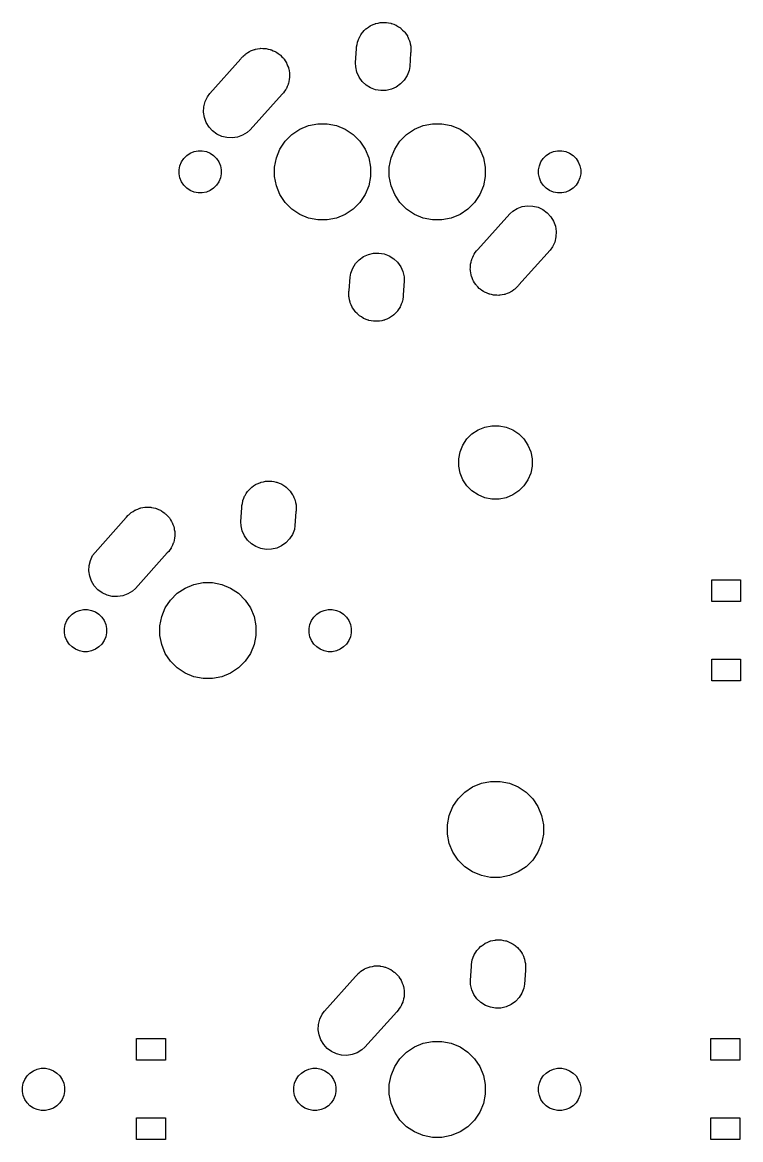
# Model space of a CAD drawing. Extents: x -662 to -203, y -195 to -58.
# Drawn here: x -533.16 to -503.34, y -166.44 to -120.04 of the extents above; entities that cross this region are included whole.
import ezdxf

# ---------------------------------------------------------------- set-up
doc = ezdxf.new("R2010")
doc.units = 0
doc.layers.add('BLACK', color=7, linetype='CONTINUOUS')

msp = doc.modelspace()

# ---------------------------------------------------------------- linework, layer by layer
at = {"layer": 'BLACK', "linetype": 'CONTINUOUS'}
for p, q in [((-518.687, -120.174), (-518.599, -120.138)), ((-518.599, -120.138), (-518.513, -120.099)), ((-518.513, -120.099), (-518.497, -120.095)), ((-518.497, -120.095), (-518.482, -120.089)), ((-518.482, -120.089), (-518.389, -120.071)), ((-518.389, -120.071), (-518.297, -120.049)), ((-518.297, -120.049), (-518.281, -120.049)), ((-518.281, -120.049), (-518.264, -120.046)), ((-518.264, -120.046), (-518.17, -120.046)), ((-518.17, -120.046), (-518.076, -120.043)), ((-518.076, -120.043), (-518.059, -120.046)), ((-518.059, -120.046), (-518.043, -120.046)), ((-518.043, -120.046), (-517.95, -120.064)), ((-517.95, -120.064), (-517.857, -120.08)), ((-517.857, -120.08), (-517.842, -120.086)), ((-517.842, -120.086), (-517.825, -120.089)), ((-517.825, -120.089), (-517.738, -120.125)), ((-517.738, -120.125), (-517.65, -120.159)), ((-517.65, -120.159), (-517.636, -120.167)), ((-519.151, -120.638), (-519.098, -120.559)), ((-519.098, -120.559), (-519.048, -120.479)), ((-519.048, -120.479), (-519.037, -120.467)), ((-519.037, -120.467), (-519.027, -120.454)), ((-519.027, -120.454), (-518.961, -120.387)), ((-518.961, -120.387), (-518.896, -120.318)), ((-518.896, -120.318), (-518.883, -120.309)), ((-518.883, -120.309), (-518.871, -120.297)), ((-518.871, -120.297), (-518.792, -120.244)), ((-518.792, -120.244), (-518.716, -120.19)), ((-518.716, -120.19), (-518.7, -120.183)), ((-518.7, -120.183), (-518.687, -120.174)), ((-517.636, -120.167), (-517.621, -120.174)), ((-517.621, -120.174), (-517.542, -120.226)), ((-517.542, -120.226), (-517.462, -120.276)), ((-517.462, -120.276), (-517.45, -120.288)), ((-517.45, -120.288), (-517.437, -120.297)), ((-517.437, -120.297), (-517.37, -120.364)), ((-517.37, -120.364), (-517.301, -120.428)), ((-517.301, -120.428), (-517.292, -120.442)), ((-517.292, -120.442), (-517.28, -120.454)), ((-517.28, -120.454), (-517.227, -120.532)), ((-517.227, -120.532), (-517.173, -120.609)), ((-517.173, -120.609), (-517.166, -120.624)), ((-517.166, -120.624), (-517.157, -120.638)), ((-519.279, -121.06), (-519.26, -120.967)), ((-519.279, -121.132), (-519.279, -121.06)), ((-519.26, -120.967), (-519.245, -120.874)), ((-519.245, -120.874), (-519.239, -120.859)), ((-519.239, -120.859), (-519.235, -120.843)), ((-519.235, -120.843), (-519.199, -120.755)), ((-519.199, -120.755), (-519.166, -120.667)), ((-519.166, -120.667), (-519.157, -120.653)), ((-519.157, -120.653), (-519.151, -120.638)), ((-517.157, -120.638), (-517.121, -120.725)), ((-517.121, -120.725), (-517.082, -120.811)), ((-517.082, -120.811), (-517.078, -120.827)), ((-517.078, -120.827), (-517.072, -120.843)), ((-517.072, -120.843), (-517.053, -120.935)), ((-517.053, -120.935), (-517.032, -121.027)), ((-517.032, -121.027), (-517.032, -121.044)), ((-517.032, -121.044), (-517.029, -121.06)), ((-517.029, -121.06), (-517.029, -121.154)), ((-524.085, -121.559), (-524.067, -121.534)), ((-524.067, -121.534), (-524.011, -121.477)), ((-524.011, -121.477), (-523.994, -121.458)), ((-523.994, -121.458), (-523.972, -121.438)), ((-523.972, -121.438), (-523.911, -121.377)), ((-523.911, -121.377), (-523.89, -121.363)), ((-523.89, -121.363), (-523.872, -121.346)), ((-523.872, -121.346), (-523.798, -121.302)), ((-523.798, -121.302), (-523.727, -121.254)), ((-523.727, -121.254), (-523.703, -121.244)), ((-523.703, -121.244), (-523.682, -121.231)), ((-523.682, -121.231), (-523.601, -121.202)), ((-523.601, -121.202), (-523.522, -121.169)), ((-523.522, -121.169), (-523.497, -121.164)), ((-523.497, -121.164), (-523.474, -121.156)), ((-523.474, -121.156), (-523.389, -121.142)), ((-523.389, -121.142), (-523.304, -121.126)), ((-523.304, -121.126), (-523.279, -121.126)), ((-523.279, -121.126), (-523.255, -121.122)), ((-523.255, -121.122), (-523.169, -121.126)), ((-523.169, -121.126), (-523.083, -121.126)), ((-523.083, -121.126), (-523.058, -121.131)), ((-523.058, -121.131), (-523.033, -121.132)), ((-523.033, -121.132), (-522.95, -121.152)), ((-522.95, -121.152), (-522.865, -121.169)), ((-522.865, -121.169), (-522.842, -121.178)), ((-522.842, -121.178), (-522.818, -121.184)), ((-522.818, -121.184), (-522.74, -121.221)), ((-522.74, -121.221), (-522.661, -121.254)), ((-522.661, -121.254), (-522.64, -121.268)), ((-522.64, -121.268), (-522.617, -121.278)), ((-522.617, -121.278), (-522.548, -121.329)), ((-522.548, -121.329), (-522.477, -121.377)), ((-522.477, -121.377), (-522.459, -121.395)), ((-522.459, -121.395), (-522.439, -121.409)), ((-522.439, -121.409), (-522.381, -121.473)), ((-522.381, -121.473), (-522.32, -121.534)), ((-522.32, -121.534), (-522.306, -121.554)), ((-522.306, -121.554), (-522.289, -121.573)), ((-519.32, -121.728), (-519.279, -121.132)), ((-517.036, -121.32), (-517.075, -121.883)), ((-517.029, -121.282), (-517.036, -121.32)), ((-517.029, -121.154), (-517.028, -121.193)), ((-517.028, -121.193), (-517.029, -121.209)), ((-517.029, -121.209), (-517.029, -121.282)), ((-525.378, -123.001), (-524.085, -121.559)), ((-522.289, -121.573), (-522.244, -121.646)), ((-522.244, -121.646), (-522.197, -121.718)), ((-522.197, -121.718), (-522.187, -121.741)), ((-522.187, -121.741), (-522.174, -121.762)), ((-522.174, -121.762), (-522.145, -121.843)), ((-522.145, -121.843), (-522.112, -121.923)), ((-522.112, -121.923), (-522.107, -121.947)), ((-522.107, -121.947), (-522.098, -121.971)), ((-522.098, -121.971), (-522.085, -122.056)), ((-519.315, -121.894), (-519.32, -121.728)), ((-519.265, -122.11), (-519.315, -121.894)), ((-517.075, -121.883), (-517.103, -122.047)), ((-522.075, -122.411), (-522.095, -122.495)), ((-522.085, -122.056), (-522.069, -122.14)), ((-522.074, -122.386), (-522.075, -122.411)), ((-522.069, -122.362), (-522.074, -122.386)), ((-522.069, -122.14), (-522.069, -122.165)), ((-522.069, -122.165), (-522.065, -122.19)), ((-522.065, -122.19), (-522.069, -122.276)), ((-522.069, -122.276), (-522.069, -122.362)), ((-519.175, -122.313), (-519.265, -122.11)), ((-519.046, -122.493), (-519.175, -122.313)), ((-517.299, -122.442), (-517.451, -122.603)), ((-517.181, -122.254), (-517.299, -122.442)), ((-517.103, -122.047), (-517.181, -122.254)), ((-522.272, -122.896), (-522.32, -122.968)), ((-522.221, -122.827), (-522.272, -122.896)), ((-522.211, -122.804), (-522.221, -122.827)), ((-522.197, -122.784), (-522.211, -122.804)), ((-522.164, -122.704), (-522.197, -122.784)), ((-522.127, -122.626), (-522.164, -122.704)), ((-522.121, -122.602), (-522.127, -122.626)), ((-522.112, -122.579), (-522.121, -122.602)), ((-522.095, -122.495), (-522.112, -122.579)), ((-518.885, -122.645), (-519.046, -122.493)), ((-518.697, -122.763), (-518.885, -122.645)), ((-518.49, -122.842), (-518.697, -122.763)), ((-518.271, -122.878), (-518.49, -122.842)), ((-518.05, -122.872), (-518.271, -122.878)), ((-517.834, -122.822), (-518.05, -122.872)), ((-517.632, -122.732), (-517.834, -122.822)), ((-517.451, -122.603), (-517.632, -122.732)), ((-525.623, -123.55), (-525.57, -123.335)), ((-525.57, -123.335), (-525.476, -123.134)), ((-525.476, -123.134), (-525.378, -123.001)), ((-522.377, -123.025), (-523.703, -124.503)), ((-522.32, -122.968), (-522.377, -123.025)), ((-525.632, -123.772), (-525.623, -123.55)), ((-525.599, -123.991), (-525.632, -123.772)), ((-525.523, -124.199), (-525.599, -123.991)), ((-525.408, -124.389), (-525.523, -124.199)), ((-521.638, -124.484), (-521.275, -124.333)), ((-521.275, -124.333), (-520.89, -124.257)), ((-520.89, -124.257), (-520.497, -124.257)), ((-520.497, -124.257), (-520.112, -124.333)), ((-520.112, -124.333), (-519.749, -124.484)), ((-516.876, -124.484), (-516.513, -124.333)), ((-516.513, -124.333), (-516.128, -124.257)), ((-516.128, -124.257), (-515.735, -124.257)), ((-515.735, -124.257), (-515.35, -124.333)), ((-515.35, -124.333), (-514.987, -124.484)), ((-525.259, -124.552), (-525.408, -124.389)), ((-525.08, -124.683), (-525.259, -124.552)), ((-524.879, -124.777), (-525.08, -124.683)), ((-524.664, -124.83), (-524.879, -124.777)), ((-524.015, -124.73), (-524.223, -124.806)), ((-523.826, -124.615), (-524.015, -124.73)), ((-523.703, -124.503), (-523.826, -124.615)), ((-522.242, -124.98), (-521.965, -124.702)), ((-521.965, -124.702), (-521.638, -124.484)), ((-519.749, -124.484), (-519.423, -124.702)), ((-519.423, -124.702), (-519.145, -124.98)), ((-517.48, -124.98), (-517.202, -124.702)), ((-517.202, -124.702), (-516.876, -124.484)), ((-514.987, -124.484), (-514.66, -124.702)), ((-514.66, -124.702), (-514.382, -124.98)), ((-524.443, -124.839), (-524.664, -124.83)), ((-524.223, -124.806), (-524.443, -124.839)), ((-522.461, -125.306), (-522.242, -124.98)), ((-519.145, -124.98), (-518.927, -125.306)), ((-517.698, -125.306), (-517.48, -124.98)), ((-514.382, -124.98), (-514.164, -125.306)), ((-526.549, -125.836), (-526.453, -125.693)), ((-526.453, -125.693), (-526.331, -125.571)), ((-526.331, -125.571), (-526.188, -125.475)), ((-526.188, -125.475), (-526.029, -125.409)), ((-526.029, -125.409), (-525.86, -125.376)), ((-525.86, -125.376), (-525.687, -125.376)), ((-525.687, -125.376), (-525.518, -125.409)), ((-525.518, -125.409), (-525.359, -125.475)), ((-525.359, -125.475), (-525.216, -125.571)), ((-525.216, -125.571), (-525.094, -125.693)), ((-525.094, -125.693), (-524.998, -125.836)), ((-522.688, -126.054), (-522.611, -125.669)), ((-522.611, -125.669), (-522.461, -125.306)), ((-518.927, -125.306), (-518.776, -125.669)), ((-518.776, -125.669), (-518.7, -126.054)), ((-517.925, -126.054), (-517.848, -125.669)), ((-517.848, -125.669), (-517.698, -125.306)), ((-514.164, -125.306), (-514.014, -125.669)), ((-514.014, -125.669), (-513.937, -126.054)), ((-511.627, -125.836), (-511.531, -125.693)), ((-511.531, -125.693), (-511.409, -125.571)), ((-511.409, -125.571), (-511.266, -125.475)), ((-511.266, -125.475), (-511.106, -125.409)), ((-511.106, -125.409), (-510.937, -125.376)), ((-510.937, -125.376), (-510.765, -125.376)), ((-510.765, -125.376), (-510.596, -125.409)), ((-510.596, -125.409), (-510.437, -125.475)), ((-510.437, -125.475), (-510.293, -125.571)), ((-510.293, -125.571), (-510.171, -125.693)), ((-510.171, -125.693), (-510.076, -125.836)), ((-526.649, -126.165), (-526.615, -125.995)), ((-526.649, -126.337), (-526.649, -126.165)), ((-526.615, -125.995), (-526.549, -125.836)), ((-524.998, -125.836), (-524.932, -125.995)), ((-524.932, -125.995), (-524.899, -126.165)), ((-524.899, -126.165), (-524.899, -126.337)), ((-522.688, -126.447), (-522.688, -126.054)), ((-518.7, -126.054), (-518.7, -126.447)), ((-517.925, -126.447), (-517.925, -126.054)), ((-513.937, -126.054), (-513.937, -126.447)), ((-511.726, -126.165), (-511.693, -125.995)), ((-511.726, -126.337), (-511.726, -126.165)), ((-511.693, -125.995), (-511.627, -125.836)), ((-510.076, -125.836), (-510.01, -125.995)), ((-510.01, -125.995), (-509.976, -126.165)), ((-509.976, -126.165), (-509.976, -126.337)), ((-526.615, -126.506), (-526.649, -126.337)), ((-526.549, -126.665), (-526.615, -126.506)), ((-524.932, -126.506), (-524.998, -126.665)), ((-524.899, -126.337), (-524.932, -126.506)), ((-522.611, -126.832), (-522.688, -126.447)), ((-518.7, -126.447), (-518.776, -126.832)), ((-517.848, -126.832), (-517.925, -126.447)), ((-513.937, -126.447), (-514.014, -126.832)), ((-511.693, -126.506), (-511.726, -126.337)), ((-511.627, -126.665), (-511.693, -126.506)), ((-510.01, -126.506), (-510.076, -126.665)), ((-509.976, -126.337), (-510.01, -126.506)), ((-526.453, -126.808), (-526.549, -126.665)), ((-526.331, -126.93), (-526.453, -126.808)), ((-526.188, -127.026), (-526.331, -126.93)), ((-526.029, -127.092), (-526.188, -127.026)), ((-525.86, -127.126), (-526.029, -127.092)), ((-525.518, -127.092), (-525.687, -127.126)), ((-525.359, -127.026), (-525.518, -127.092)), ((-525.216, -126.93), (-525.359, -127.026)), ((-525.094, -126.808), (-525.216, -126.93)), ((-524.998, -126.665), (-525.094, -126.808)), ((-522.461, -127.195), (-522.611, -126.832)), ((-518.776, -126.832), (-518.927, -127.195)), ((-517.698, -127.195), (-517.848, -126.832)), ((-514.014, -126.832), (-514.164, -127.195)), ((-511.531, -126.808), (-511.627, -126.665)), ((-511.409, -126.93), (-511.531, -126.808)), ((-511.266, -127.026), (-511.409, -126.93)), ((-511.106, -127.092), (-511.266, -127.026)), ((-510.937, -127.126), (-511.106, -127.092)), ((-510.596, -127.092), (-510.765, -127.126)), ((-510.437, -127.026), (-510.596, -127.092)), ((-510.293, -126.93), (-510.437, -127.026)), ((-510.171, -126.808), (-510.293, -126.93)), ((-510.076, -126.665), (-510.171, -126.808)), ((-525.687, -127.126), (-525.86, -127.126)), ((-522.242, -127.522), (-522.461, -127.195)), ((-521.965, -127.799), (-522.242, -127.522)), ((-519.145, -127.522), (-519.423, -127.799)), ((-518.927, -127.195), (-519.145, -127.522)), ((-517.48, -127.522), (-517.698, -127.195)), ((-517.202, -127.799), (-517.48, -127.522)), ((-514.382, -127.522), (-514.66, -127.799)), ((-514.164, -127.195), (-514.382, -127.522)), ((-510.765, -127.126), (-510.937, -127.126)), ((-521.638, -128.018), (-521.965, -127.799)), ((-521.275, -128.168), (-521.638, -128.018)), ((-519.749, -128.018), (-520.112, -128.168)), ((-519.423, -127.799), (-519.749, -128.018)), ((-516.876, -128.018), (-517.202, -127.799)), ((-516.513, -128.168), (-516.876, -128.018)), ((-514.987, -128.018), (-515.35, -128.168)), ((-514.66, -127.799), (-514.987, -128.018)), ((-514.248, -129.477), (-512.922, -127.998)), ((-512.922, -127.998), (-512.799, -127.886)), ((-512.799, -127.886), (-512.61, -127.771)), ((-512.61, -127.771), (-512.401, -127.696)), ((-512.401, -127.696), (-512.182, -127.662)), ((-512.182, -127.662), (-511.961, -127.672)), ((-511.961, -127.672), (-511.746, -127.724)), ((-511.746, -127.724), (-511.545, -127.818)), ((-511.545, -127.818), (-511.366, -127.949)), ((-511.366, -127.949), (-511.217, -128.113)), ((-520.89, -128.245), (-521.275, -128.168)), ((-520.497, -128.245), (-520.89, -128.245)), ((-520.112, -128.168), (-520.497, -128.245)), ((-516.128, -128.245), (-516.513, -128.168)), ((-515.735, -128.245), (-516.128, -128.245)), ((-515.35, -128.168), (-515.735, -128.245)), ((-511.217, -128.113), (-511.102, -128.302)), ((-511.102, -128.302), (-511.026, -128.511)), ((-511.026, -128.511), (-510.992, -128.73)), ((-511.002, -128.951), (-511.055, -129.166)), ((-510.992, -128.73), (-511.002, -128.951)), ((-511.149, -129.367), (-511.247, -129.501)), ((-511.055, -129.166), (-511.149, -129.367)), ((-519.326, -130.059), (-519.174, -129.898)), ((-519.174, -129.898), (-518.993, -129.77)), ((-518.993, -129.77), (-518.791, -129.679)), ((-518.791, -129.679), (-518.575, -129.629)), ((-518.575, -129.629), (-518.353, -129.623)), ((-518.353, -129.623), (-518.135, -129.66)), ((-518.135, -129.66), (-517.928, -129.739)), ((-517.928, -129.739), (-517.74, -129.856)), ((-517.74, -129.856), (-517.579, -130.008)), ((-514.513, -129.923), (-514.503, -129.899)), ((-514.503, -129.899), (-514.497, -129.875)), ((-514.497, -129.875), (-514.461, -129.797)), ((-514.461, -129.797), (-514.428, -129.718)), ((-514.428, -129.718), (-514.414, -129.697)), ((-514.414, -129.697), (-514.404, -129.674)), ((-514.404, -129.674), (-514.353, -129.605)), ((-514.353, -129.605), (-514.305, -129.534)), ((-514.305, -129.534), (-514.248, -129.477)), ((-511.247, -129.501), (-512.54, -130.942)), ((-519.522, -130.454), (-519.443, -130.247)), ((-519.443, -130.247), (-519.326, -130.059)), ((-517.579, -130.008), (-517.45, -130.189)), ((-517.45, -130.189), (-517.359, -130.391)), ((-514.56, -130.312), (-514.556, -130.226)), ((-514.556, -130.337), (-514.56, -130.312)), ((-514.556, -130.14), (-514.551, -130.115)), ((-514.556, -130.226), (-514.556, -130.14)), ((-514.556, -130.362), (-514.556, -130.337)), ((-514.539, -130.446), (-514.556, -130.362)), ((-514.551, -130.115), (-514.55, -130.09)), ((-514.55, -130.09), (-514.53, -130.007)), ((-514.53, -130.007), (-514.513, -129.923)), ((-519.589, -131.182), (-519.55, -130.618)), ((-519.55, -130.618), (-519.522, -130.454)), ((-517.359, -130.391), (-517.31, -130.607)), ((-517.305, -130.773), (-517.346, -131.369)), ((-517.31, -130.607), (-517.305, -130.773)), ((-514.526, -130.531), (-514.539, -130.446)), ((-514.518, -130.554), (-514.526, -130.531)), ((-514.513, -130.579), (-514.518, -130.554)), ((-514.48, -130.658), (-514.513, -130.579)), ((-514.451, -130.739), (-514.48, -130.658)), ((-514.438, -130.761), (-514.451, -130.739)), ((-514.428, -130.784), (-514.438, -130.761)), ((-514.38, -130.855), (-514.428, -130.784)), ((-519.597, -131.308), (-519.596, -131.292)), ((-519.596, -131.22), (-519.589, -131.182)), ((-519.596, -131.292), (-519.596, -131.22)), ((-514.336, -130.929), (-514.38, -130.855)), ((-514.319, -130.947), (-514.336, -130.929)), ((-514.305, -130.968), (-514.319, -130.947)), ((-514.244, -131.029), (-514.305, -130.968)), ((-514.186, -131.092), (-514.244, -131.029)), ((-514.166, -131.107), (-514.186, -131.092)), ((-514.148, -131.125), (-514.166, -131.107)), ((-514.077, -131.172), (-514.148, -131.125)), ((-514.007, -131.223), (-514.077, -131.172)), ((-513.985, -131.234), (-514.007, -131.223)), ((-513.964, -131.248), (-513.985, -131.234)), ((-513.885, -131.281), (-513.964, -131.248)), ((-513.807, -131.317), (-513.885, -131.281)), ((-512.943, -131.27), (-513.023, -131.3)), ((-512.921, -131.257), (-512.943, -131.27)), ((-512.898, -131.248), (-512.921, -131.257)), ((-512.827, -131.2), (-512.898, -131.248)), ((-512.753, -131.155), (-512.827, -131.2)), ((-512.735, -131.138), (-512.753, -131.155)), ((-512.714, -131.125), (-512.735, -131.138)), ((-512.653, -131.064), (-512.714, -131.125)), ((-512.631, -131.043), (-512.653, -131.064)), ((-512.614, -131.025), (-512.631, -131.043)), ((-512.557, -130.968), (-512.614, -131.025)), ((-512.54, -130.942), (-512.557, -130.968)), ((-519.596, -131.347), (-519.597, -131.308)), ((-519.596, -131.442), (-519.596, -131.347)), ((-519.593, -131.458), (-519.596, -131.442)), ((-519.592, -131.474), (-519.593, -131.458)), ((-519.571, -131.566), (-519.592, -131.474)), ((-519.553, -131.659), (-519.571, -131.566)), ((-519.547, -131.674), (-519.553, -131.659)), ((-519.543, -131.69), (-519.547, -131.674)), ((-519.504, -131.776), (-519.543, -131.69)), ((-517.425, -131.746), (-517.459, -131.834)), ((-517.389, -131.659), (-517.425, -131.746)), ((-517.386, -131.643), (-517.389, -131.659)), ((-517.38, -131.627), (-517.386, -131.643)), ((-517.365, -131.534), (-517.38, -131.627)), ((-517.346, -131.442), (-517.365, -131.534)), ((-517.346, -131.369), (-517.346, -131.442)), ((-513.782, -131.323), (-513.807, -131.317)), ((-513.759, -131.332), (-513.782, -131.323)), ((-513.675, -131.349), (-513.759, -131.332)), ((-513.591, -131.37), (-513.675, -131.349)), ((-513.566, -131.371), (-513.591, -131.37)), ((-513.542, -131.376), (-513.566, -131.371)), ((-513.456, -131.376), (-513.542, -131.376)), ((-513.37, -131.379), (-513.456, -131.376)), ((-513.345, -131.376), (-513.37, -131.379)), ((-513.32, -131.376), (-513.345, -131.376)), ((-513.236, -131.359), (-513.32, -131.376)), ((-513.151, -131.346), (-513.236, -131.359)), ((-513.128, -131.337), (-513.151, -131.346)), ((-513.103, -131.332), (-513.128, -131.337)), ((-513.023, -131.3), (-513.103, -131.332)), ((-519.468, -131.864), (-519.504, -131.776)), ((-519.459, -131.877), (-519.468, -131.864)), ((-519.452, -131.893), (-519.459, -131.877)), ((-519.397, -131.969), (-519.452, -131.893)), ((-519.345, -132.048), (-519.397, -131.969)), ((-519.333, -132.06), (-519.345, -132.048)), ((-519.324, -132.073), (-519.333, -132.06)), ((-519.255, -132.138), (-519.324, -132.073)), ((-519.188, -132.205), (-519.255, -132.138)), ((-519.174, -132.214), (-519.188, -132.205)), ((-519.162, -132.225), (-519.174, -132.214)), ((-519.082, -132.275), (-519.162, -132.225)), ((-517.754, -132.205), (-517.832, -132.257)), ((-517.742, -132.193), (-517.754, -132.205)), ((-517.729, -132.183), (-517.742, -132.193)), ((-517.664, -132.115), (-517.729, -132.183)), ((-517.597, -132.048), (-517.664, -132.115)), ((-517.588, -132.034), (-517.597, -132.048)), ((-517.577, -132.022), (-517.588, -132.034)), ((-517.527, -131.942), (-517.577, -132.022)), ((-517.474, -131.864), (-517.527, -131.942)), ((-517.468, -131.848), (-517.474, -131.864)), ((-517.459, -131.834), (-517.468, -131.848)), ((-519.004, -132.328), (-519.082, -132.275)), ((-518.989, -132.334), (-519.004, -132.328)), ((-518.975, -132.343), (-518.989, -132.334)), ((-518.886, -132.376), (-518.975, -132.343)), ((-518.799, -132.412), (-518.886, -132.376)), ((-518.783, -132.416), (-518.799, -132.412)), ((-518.767, -132.422), (-518.783, -132.416)), ((-518.674, -132.437), (-518.767, -132.422)), ((-518.582, -132.456), (-518.674, -132.437)), ((-518.565, -132.456), (-518.582, -132.456)), ((-518.549, -132.458), (-518.565, -132.456)), ((-518.455, -132.456), (-518.549, -132.458)), ((-518.36, -132.456), (-518.455, -132.456)), ((-518.344, -132.452), (-518.36, -132.456)), ((-518.327, -132.452), (-518.344, -132.452)), ((-518.236, -132.431), (-518.327, -132.452)), ((-518.143, -132.412), (-518.236, -132.431)), ((-518.128, -132.406), (-518.143, -132.412)), ((-518.111, -132.402), (-518.128, -132.406)), ((-518.025, -132.364), (-518.111, -132.402)), ((-517.938, -132.328), (-518.025, -132.364)), ((-517.924, -132.318), (-517.938, -132.328)), ((-517.909, -132.312), (-517.924, -132.318)), ((-517.832, -132.257), (-517.909, -132.312)), ((-514.24, -136.965), (-513.963, -136.85)), ((-513.963, -136.85), (-513.668, -136.792)), ((-513.668, -136.792), (-513.368, -136.792)), ((-513.368, -136.792), (-513.074, -136.85)), ((-513.074, -136.85), (-512.796, -136.965)), ((-514.702, -137.344), (-514.49, -137.132)), ((-514.49, -137.132), (-514.24, -136.965)), ((-512.796, -136.965), (-512.547, -137.132)), ((-512.547, -137.132), (-512.334, -137.344)), ((-514.984, -137.871), (-514.869, -137.594)), ((-514.869, -137.594), (-514.702, -137.344)), ((-512.334, -137.344), (-512.168, -137.594)), ((-512.168, -137.594), (-512.053, -137.871)), ((-515.042, -138.166), (-514.984, -137.871)), ((-515.042, -138.466), (-515.042, -138.166)), ((-512.053, -137.871), (-511.994, -138.166)), ((-511.994, -138.166), (-511.994, -138.466)), ((-514.984, -138.76), (-515.042, -138.466)), ((-511.994, -138.466), (-512.053, -138.76)), ((-523.362, -139.188), (-523.276, -139.149)), ((-523.276, -139.149), (-523.26, -139.145)), ((-523.26, -139.145), (-523.244, -139.139)), ((-523.244, -139.139), (-523.152, -139.121)), ((-523.152, -139.121), (-523.06, -139.099)), ((-523.06, -139.099), (-523.043, -139.099)), ((-523.043, -139.099), (-523.027, -139.096)), ((-523.027, -139.096), (-522.933, -139.096)), ((-522.933, -139.096), (-522.838, -139.093)), ((-522.838, -139.093), (-522.822, -139.096)), ((-522.822, -139.096), (-522.805, -139.096)), ((-522.805, -139.096), (-522.713, -139.114)), ((-522.713, -139.114), (-522.62, -139.13)), ((-522.62, -139.13), (-522.604, -139.136)), ((-522.604, -139.136), (-522.588, -139.139)), ((-522.588, -139.139), (-522.501, -139.175)), ((-522.501, -139.175), (-522.413, -139.209)), ((-514.869, -139.038), (-514.984, -138.76)), ((-514.702, -139.287), (-514.869, -139.038)), ((-512.168, -139.038), (-512.334, -139.287)), ((-512.053, -138.76), (-512.168, -139.038)), ((-523.913, -139.688), (-523.861, -139.609)), ((-523.861, -139.609), (-523.811, -139.529)), ((-523.811, -139.529), (-523.799, -139.517)), ((-523.799, -139.517), (-523.79, -139.504)), ((-523.79, -139.504), (-523.723, -139.437)), ((-523.723, -139.437), (-523.659, -139.368)), ((-523.659, -139.368), (-523.645, -139.359)), ((-523.645, -139.359), (-523.633, -139.347)), ((-523.633, -139.347), (-523.555, -139.294)), ((-523.555, -139.294), (-523.478, -139.24)), ((-523.478, -139.24), (-523.463, -139.233)), ((-523.463, -139.233), (-523.449, -139.224)), ((-523.449, -139.224), (-523.362, -139.188)), ((-522.413, -139.209), (-522.399, -139.217)), ((-522.399, -139.217), (-522.383, -139.224)), ((-522.383, -139.224), (-522.305, -139.276)), ((-522.305, -139.276), (-522.225, -139.326)), ((-522.225, -139.326), (-522.213, -139.338)), ((-522.213, -139.338), (-522.199, -139.347)), ((-522.199, -139.347), (-522.132, -139.414)), ((-522.132, -139.414), (-522.064, -139.478)), ((-522.064, -139.478), (-522.054, -139.492)), ((-522.054, -139.492), (-522.042, -139.504)), ((-522.042, -139.504), (-521.99, -139.582)), ((-521.99, -139.582), (-521.935, -139.659)), ((-514.49, -139.499), (-514.702, -139.287)), ((-514.24, -139.666), (-514.49, -139.499)), ((-512.547, -139.499), (-512.796, -139.666)), ((-512.334, -139.287), (-512.547, -139.499)), ((-524.041, -140.11), (-524.023, -140.017)), ((-524.041, -140.182), (-524.041, -140.11)), ((-524.023, -140.017), (-524.007, -139.924)), ((-524.007, -139.924), (-524.001, -139.909)), ((-524.001, -139.909), (-523.998, -139.893)), ((-523.998, -139.893), (-523.962, -139.805)), ((-523.962, -139.805), (-523.928, -139.717)), ((-523.928, -139.717), (-523.919, -139.703)), ((-523.919, -139.703), (-523.913, -139.688)), ((-521.935, -139.659), (-521.928, -139.674)), ((-521.928, -139.674), (-521.919, -139.688)), ((-521.919, -139.688), (-521.883, -139.775)), ((-521.883, -139.775), (-521.844, -139.861)), ((-521.844, -139.861), (-521.841, -139.877)), ((-521.841, -139.877), (-521.834, -139.893)), ((-521.834, -139.893), (-521.816, -139.985)), ((-521.816, -139.985), (-521.795, -140.077)), ((-521.795, -140.077), (-521.794, -140.094)), ((-521.794, -140.094), (-521.791, -140.11)), ((-521.791, -140.11), (-521.791, -140.204)), ((-513.963, -139.781), (-514.24, -139.666)), ((-513.668, -139.84), (-513.963, -139.781)), ((-513.368, -139.84), (-513.668, -139.84)), ((-513.074, -139.781), (-513.368, -139.84)), ((-512.796, -139.666), (-513.074, -139.781)), ((-528.83, -140.584), (-528.773, -140.527)), ((-528.773, -140.527), (-528.757, -140.508)), ((-528.757, -140.508), (-528.734, -140.488)), ((-528.734, -140.488), (-528.673, -140.427)), ((-528.673, -140.427), (-528.653, -140.413)), ((-528.653, -140.413), (-528.634, -140.396)), ((-528.634, -140.396), (-528.561, -140.352)), ((-528.561, -140.352), (-528.489, -140.304)), ((-528.489, -140.304), (-528.466, -140.294)), ((-528.466, -140.294), (-528.445, -140.281)), ((-528.445, -140.281), (-528.364, -140.252)), ((-528.364, -140.252), (-528.284, -140.219)), ((-528.284, -140.219), (-528.26, -140.214)), ((-528.26, -140.214), (-528.236, -140.206)), ((-528.236, -140.206), (-528.151, -140.192)), ((-528.151, -140.192), (-528.067, -140.176)), ((-528.067, -140.176), (-528.042, -140.176)), ((-528.042, -140.176), (-528.017, -140.172)), ((-528.017, -140.172), (-527.931, -140.176)), ((-527.931, -140.176), (-527.845, -140.176)), ((-527.845, -140.176), (-527.821, -140.181)), ((-527.821, -140.181), (-527.796, -140.182)), ((-527.796, -140.182), (-527.712, -140.202)), ((-527.712, -140.202), (-527.628, -140.219)), ((-527.628, -140.219), (-527.605, -140.228)), ((-527.605, -140.228), (-527.581, -140.234)), ((-527.581, -140.234), (-527.503, -140.271)), ((-527.503, -140.271), (-527.423, -140.304)), ((-527.423, -140.304), (-527.402, -140.318)), ((-527.402, -140.318), (-527.38, -140.328)), ((-527.38, -140.328), (-527.31, -140.379)), ((-527.31, -140.379), (-527.239, -140.427)), ((-527.239, -140.427), (-527.221, -140.445)), ((-527.221, -140.445), (-527.201, -140.459)), ((-527.201, -140.459), (-527.143, -140.523)), ((-527.143, -140.523), (-527.082, -140.584)), ((-524.082, -140.778), (-524.041, -140.182)), ((-521.799, -140.37), (-521.838, -140.933)), ((-521.791, -140.332), (-521.799, -140.37)), ((-521.791, -140.204), (-521.79, -140.243)), ((-521.79, -140.243), (-521.791, -140.259)), ((-521.791, -140.259), (-521.791, -140.332)), ((-530.14, -142.051), (-528.847, -140.609)), ((-528.847, -140.609), (-528.83, -140.584)), ((-527.082, -140.584), (-527.068, -140.604)), ((-527.068, -140.604), (-527.052, -140.623)), ((-527.052, -140.623), (-527.007, -140.696)), ((-527.007, -140.696), (-526.959, -140.768)), ((-526.959, -140.768), (-526.95, -140.791)), ((-526.95, -140.791), (-526.937, -140.812)), ((-526.937, -140.812), (-526.907, -140.893)), ((-526.907, -140.893), (-526.874, -140.973)), ((-526.874, -140.973), (-526.87, -140.997)), ((-526.87, -140.997), (-526.861, -141.021)), ((-526.861, -141.021), (-526.848, -141.106)), ((-524.077, -140.944), (-524.082, -140.778)), ((-524.028, -141.16), (-524.077, -140.944)), ((-521.838, -140.933), (-521.865, -141.097)), ((-526.837, -141.461), (-526.858, -141.545)), ((-526.848, -141.106), (-526.831, -141.19)), ((-526.836, -141.436), (-526.837, -141.461)), ((-526.831, -141.412), (-526.836, -141.436)), ((-526.831, -141.19), (-526.831, -141.215)), ((-526.831, -141.215), (-526.827, -141.24)), ((-526.827, -141.24), (-526.831, -141.326)), ((-526.831, -141.326), (-526.831, -141.412)), ((-523.937, -141.363), (-524.028, -141.16)), ((-523.809, -141.543), (-523.937, -141.363)), ((-522.062, -141.492), (-522.214, -141.653)), ((-521.944, -141.304), (-522.062, -141.492)), ((-521.865, -141.097), (-521.944, -141.304)), ((-527.035, -141.946), (-527.082, -142.018)), ((-526.984, -141.877), (-527.035, -141.946)), ((-526.973, -141.854), (-526.984, -141.877)), ((-526.959, -141.834), (-526.973, -141.854)), ((-526.926, -141.754), (-526.959, -141.834)), ((-526.89, -141.676), (-526.926, -141.754)), ((-526.884, -141.652), (-526.89, -141.676)), ((-526.874, -141.629), (-526.884, -141.652)), ((-526.858, -141.545), (-526.874, -141.629)), ((-523.647, -141.695), (-523.809, -141.543)), ((-523.46, -141.813), (-523.647, -141.695)), ((-523.252, -141.892), (-523.46, -141.813)), ((-523.034, -141.928), (-523.252, -141.892)), ((-522.812, -141.922), (-523.034, -141.928)), ((-522.596, -141.872), (-522.812, -141.922)), ((-522.394, -141.782), (-522.596, -141.872)), ((-522.214, -141.653), (-522.394, -141.782)), ((-530.385, -142.6), (-530.332, -142.385)), ((-530.332, -142.385), (-530.239, -142.184)), ((-530.239, -142.184), (-530.14, -142.051)), ((-527.139, -142.075), (-528.466, -143.553)), ((-527.082, -142.018), (-527.139, -142.075)), ((-530.395, -142.822), (-530.385, -142.6)), ((-530.361, -143.041), (-530.395, -142.822)), ((-530.286, -143.249), (-530.361, -143.041)), ((-530.171, -143.439), (-530.286, -143.249)), ((-526.038, -143.383), (-525.653, -143.307)), ((-525.653, -143.307), (-525.26, -143.307)), ((-525.26, -143.307), (-524.875, -143.383)), ((-504.536, -144.088), (-504.536, -143.188)), ((-504.536, -143.188), (-503.336, -143.188)), ((-503.336, -143.188), (-503.336, -144.088)), ((-530.021, -143.602), (-530.171, -143.439)), ((-529.842, -143.733), (-530.021, -143.602)), ((-529.642, -143.827), (-529.842, -143.733)), ((-528.778, -143.78), (-528.986, -143.856)), ((-528.588, -143.665), (-528.778, -143.78)), ((-528.466, -143.553), (-528.588, -143.665)), ((-527.005, -144.03), (-526.727, -143.752)), ((-526.727, -143.752), (-526.401, -143.534)), ((-526.401, -143.534), (-526.038, -143.383)), ((-524.875, -143.383), (-524.512, -143.534)), ((-524.512, -143.534), (-524.185, -143.752)), ((-524.185, -143.752), (-523.907, -144.03)), ((-529.426, -143.88), (-529.642, -143.827)), ((-529.205, -143.889), (-529.426, -143.88)), ((-528.986, -143.856), (-529.205, -143.889)), ((-527.223, -144.356), (-527.005, -144.03)), ((-523.907, -144.03), (-523.689, -144.356)), ((-503.336, -144.088), (-504.536, -144.088)), ((-531.312, -144.886), (-531.216, -144.743)), ((-531.216, -144.743), (-531.094, -144.621)), ((-531.094, -144.621), (-530.951, -144.525)), ((-530.951, -144.525), (-530.791, -144.459)), ((-530.791, -144.459), (-530.622, -144.426)), ((-530.622, -144.426), (-530.45, -144.426)), ((-530.45, -144.426), (-530.281, -144.459)), ((-530.281, -144.459), (-530.122, -144.525)), ((-530.122, -144.525), (-529.978, -144.621)), ((-529.978, -144.621), (-529.856, -144.743)), ((-529.856, -144.743), (-529.761, -144.886)), ((-527.45, -145.104), (-527.373, -144.719)), ((-527.373, -144.719), (-527.223, -144.356)), ((-523.689, -144.356), (-523.539, -144.719)), ((-523.539, -144.719), (-523.462, -145.104)), ((-521.152, -144.886), (-521.056, -144.743)), ((-521.056, -144.743), (-520.934, -144.621)), ((-520.934, -144.621), (-520.791, -144.525)), ((-520.791, -144.525), (-520.631, -144.459)), ((-520.631, -144.459), (-520.462, -144.426)), ((-520.462, -144.426), (-520.29, -144.426)), ((-520.29, -144.426), (-520.121, -144.459)), ((-520.121, -144.459), (-519.962, -144.525)), ((-519.962, -144.525), (-519.818, -144.621)), ((-519.818, -144.621), (-519.696, -144.743)), ((-519.696, -144.743), (-519.601, -144.886)), ((-531.411, -145.215), (-531.378, -145.045)), ((-531.411, -145.387), (-531.411, -145.215)), ((-531.378, -145.045), (-531.312, -144.886)), ((-529.761, -144.886), (-529.695, -145.045)), ((-529.695, -145.045), (-529.661, -145.215)), ((-529.661, -145.215), (-529.661, -145.387)), ((-527.45, -145.497), (-527.45, -145.104)), ((-523.462, -145.104), (-523.462, -145.497)), ((-521.251, -145.215), (-521.218, -145.045)), ((-521.251, -145.387), (-521.251, -145.215)), ((-521.218, -145.045), (-521.152, -144.886)), ((-519.601, -144.886), (-519.535, -145.045)), ((-519.535, -145.045), (-519.501, -145.215)), ((-519.501, -145.215), (-519.501, -145.387)), ((-531.378, -145.556), (-531.411, -145.387)), ((-531.312, -145.715), (-531.378, -145.556)), ((-529.695, -145.556), (-529.761, -145.715)), ((-529.661, -145.387), (-529.695, -145.556)), ((-527.373, -145.882), (-527.45, -145.497)), ((-523.462, -145.497), (-523.539, -145.882)), ((-521.218, -145.556), (-521.251, -145.387)), ((-521.152, -145.715), (-521.218, -145.556)), ((-519.535, -145.556), (-519.601, -145.715)), ((-519.501, -145.387), (-519.535, -145.556)), ((-531.216, -145.858), (-531.312, -145.715)), ((-531.094, -145.98), (-531.216, -145.858)), ((-530.951, -146.076), (-531.094, -145.98)), ((-530.791, -146.142), (-530.951, -146.076)), ((-530.622, -146.176), (-530.791, -146.142)), ((-530.281, -146.142), (-530.45, -146.176)), ((-530.122, -146.076), (-530.281, -146.142)), ((-529.978, -145.98), (-530.122, -146.076)), ((-529.856, -145.858), (-529.978, -145.98)), ((-529.761, -145.715), (-529.856, -145.858)), ((-527.223, -146.245), (-527.373, -145.882)), ((-523.539, -145.882), (-523.689, -146.245)), ((-521.056, -145.858), (-521.152, -145.715)), ((-520.934, -145.98), (-521.056, -145.858)), ((-520.791, -146.076), (-520.934, -145.98)), ((-520.631, -146.142), (-520.791, -146.076)), ((-520.462, -146.176), (-520.631, -146.142)), ((-520.121, -146.142), (-520.29, -146.176)), ((-519.962, -146.076), (-520.121, -146.142)), ((-519.818, -145.98), (-519.962, -146.076)), ((-519.696, -145.858), (-519.818, -145.98)), ((-519.601, -145.715), (-519.696, -145.858)), ((-530.45, -146.176), (-530.622, -146.176)), ((-527.005, -146.572), (-527.223, -146.245)), ((-526.727, -146.849), (-527.005, -146.572)), ((-523.907, -146.572), (-524.185, -146.849)), ((-523.689, -146.245), (-523.907, -146.572)), ((-520.29, -146.176), (-520.462, -146.176)), ((-504.536, -147.388), (-504.536, -146.488)), ((-504.536, -146.488), (-503.336, -146.488)), ((-503.336, -146.488), (-503.336, -147.388)), ((-526.401, -147.068), (-526.727, -146.849)), ((-526.038, -147.218), (-526.401, -147.068)), ((-524.512, -147.068), (-524.875, -147.218)), ((-524.185, -146.849), (-524.512, -147.068)), ((-525.653, -147.295), (-526.038, -147.218)), ((-525.26, -147.295), (-525.653, -147.295)), ((-524.875, -147.218), (-525.26, -147.295)), ((-503.336, -147.388), (-504.536, -147.388)), ((-514.463, -151.789), (-514.1, -151.638)), ((-514.1, -151.638), (-513.715, -151.562)), ((-513.715, -151.562), (-513.322, -151.562)), ((-513.322, -151.562), (-512.937, -151.638)), ((-512.937, -151.638), (-512.574, -151.789)), ((-515.067, -152.285), (-514.789, -152.007)), ((-514.789, -152.007), (-514.463, -151.789)), ((-512.574, -151.789), (-512.247, -152.007)), ((-512.247, -152.007), (-511.969, -152.285)), ((-515.435, -152.974), (-515.285, -152.611)), ((-515.285, -152.611), (-515.067, -152.285)), ((-511.969, -152.285), (-511.751, -152.611)), ((-511.751, -152.611), (-511.601, -152.974)), ((-515.512, -153.359), (-515.435, -152.974)), ((-511.601, -152.974), (-511.524, -153.359)), ((-515.512, -153.752), (-515.512, -153.359)), ((-511.524, -153.359), (-511.524, -153.752)), ((-515.435, -154.137), (-515.512, -153.752)), ((-511.524, -153.752), (-511.601, -154.137)), ((-515.285, -154.5), (-515.435, -154.137)), ((-511.601, -154.137), (-511.751, -154.5)), ((-515.067, -154.827), (-515.285, -154.5)), ((-514.789, -155.104), (-515.067, -154.827)), ((-511.969, -154.827), (-512.247, -155.104)), ((-511.751, -154.5), (-511.969, -154.827)), ((-514.463, -155.323), (-514.789, -155.104)), ((-514.1, -155.473), (-514.463, -155.323)), ((-512.574, -155.323), (-512.937, -155.473)), ((-512.247, -155.104), (-512.574, -155.323)), ((-513.715, -155.55), (-514.1, -155.473)), ((-513.322, -155.55), (-513.715, -155.55)), ((-512.937, -155.473), (-513.322, -155.55)), ((-513.837, -158.238), (-513.751, -158.199)), ((-513.751, -158.199), (-513.735, -158.195)), ((-513.735, -158.195), (-513.719, -158.189)), ((-513.719, -158.189), (-513.627, -158.171)), ((-513.627, -158.171), (-513.535, -158.149)), ((-513.535, -158.149), (-513.518, -158.149)), ((-513.518, -158.149), (-513.502, -158.146)), ((-513.502, -158.146), (-513.408, -158.146)), ((-513.408, -158.146), (-513.313, -158.143)), ((-513.313, -158.143), (-513.297, -158.146)), ((-513.297, -158.146), (-513.28, -158.146)), ((-513.28, -158.146), (-513.188, -158.164)), ((-513.188, -158.164), (-513.095, -158.18)), ((-513.095, -158.18), (-513.079, -158.186)), ((-513.079, -158.186), (-513.063, -158.189)), ((-513.063, -158.189), (-512.976, -158.225)), ((-514.388, -158.738), (-514.336, -158.659)), ((-514.336, -158.659), (-514.286, -158.579)), ((-514.286, -158.579), (-514.274, -158.567)), ((-514.274, -158.567), (-514.265, -158.554)), ((-514.265, -158.554), (-514.198, -158.487)), ((-514.198, -158.487), (-514.134, -158.418)), ((-514.134, -158.418), (-514.12, -158.409)), ((-514.12, -158.409), (-514.108, -158.397)), ((-514.108, -158.397), (-514.03, -158.344)), ((-514.03, -158.344), (-513.953, -158.29)), ((-513.953, -158.29), (-513.938, -158.283)), ((-513.938, -158.283), (-513.924, -158.274)), ((-513.924, -158.274), (-513.837, -158.238)), ((-512.976, -158.225), (-512.888, -158.259)), ((-512.888, -158.259), (-512.874, -158.267)), ((-512.874, -158.267), (-512.858, -158.274)), ((-512.858, -158.274), (-512.78, -158.326)), ((-512.78, -158.326), (-512.7, -158.376)), ((-512.7, -158.376), (-512.688, -158.388)), ((-512.688, -158.388), (-512.674, -158.397)), ((-512.674, -158.397), (-512.607, -158.464)), ((-512.607, -158.464), (-512.539, -158.528)), ((-512.539, -158.528), (-512.529, -158.542)), ((-512.529, -158.542), (-512.517, -158.554)), ((-512.517, -158.554), (-512.465, -158.632)), ((-512.465, -158.632), (-512.41, -158.709)), ((-514.516, -159.16), (-514.498, -159.067)), ((-514.498, -159.067), (-514.482, -158.974)), ((-514.482, -158.974), (-514.476, -158.959)), ((-514.476, -158.959), (-514.473, -158.943)), ((-514.473, -158.943), (-514.437, -158.855)), ((-514.437, -158.855), (-514.403, -158.767)), ((-514.403, -158.767), (-514.394, -158.753)), ((-514.394, -158.753), (-514.388, -158.738)), ((-512.41, -158.709), (-512.403, -158.724)), ((-512.403, -158.724), (-512.394, -158.738)), ((-512.394, -158.738), (-512.358, -158.825)), ((-512.358, -158.825), (-512.319, -158.911)), ((-512.319, -158.911), (-512.316, -158.927)), ((-512.316, -158.927), (-512.309, -158.943)), ((-512.309, -158.943), (-512.291, -159.035)), ((-512.291, -159.035), (-512.27, -159.127)), ((-512.27, -159.127), (-512.269, -159.144)), ((-519.305, -159.634), (-519.248, -159.577)), ((-519.248, -159.577), (-519.232, -159.558)), ((-519.232, -159.558), (-519.209, -159.538)), ((-519.209, -159.538), (-519.148, -159.477)), ((-519.148, -159.477), (-519.128, -159.463)), ((-519.128, -159.463), (-519.109, -159.446)), ((-519.109, -159.446), (-519.036, -159.402)), ((-519.036, -159.402), (-518.964, -159.354)), ((-518.964, -159.354), (-518.941, -159.344)), ((-518.941, -159.344), (-518.92, -159.331)), ((-518.92, -159.331), (-518.839, -159.302)), ((-518.839, -159.302), (-518.759, -159.269)), ((-518.759, -159.269), (-518.735, -159.264)), ((-518.735, -159.264), (-518.711, -159.256)), ((-518.711, -159.256), (-518.626, -159.242)), ((-518.626, -159.242), (-518.542, -159.226)), ((-518.542, -159.226), (-518.517, -159.226)), ((-518.517, -159.226), (-518.492, -159.222)), ((-518.492, -159.222), (-518.406, -159.226)), ((-518.406, -159.226), (-518.32, -159.226)), ((-518.32, -159.226), (-518.296, -159.231)), ((-518.296, -159.231), (-518.271, -159.232)), ((-518.271, -159.232), (-518.187, -159.252)), ((-518.187, -159.252), (-518.103, -159.269)), ((-518.103, -159.269), (-518.08, -159.278)), ((-518.08, -159.278), (-518.056, -159.284)), ((-518.056, -159.284), (-517.978, -159.321)), ((-517.978, -159.321), (-517.898, -159.354)), ((-517.898, -159.354), (-517.877, -159.368)), ((-517.877, -159.368), (-517.855, -159.378)), ((-517.855, -159.378), (-517.785, -159.429)), ((-517.785, -159.429), (-517.714, -159.477)), ((-517.714, -159.477), (-517.696, -159.495)), ((-517.696, -159.495), (-517.676, -159.509)), ((-517.676, -159.509), (-517.618, -159.573)), ((-517.618, -159.573), (-517.557, -159.634)), ((-514.557, -159.828), (-514.516, -159.232)), ((-514.516, -159.232), (-514.516, -159.16)), ((-512.274, -159.42), (-512.313, -159.983)), ((-512.266, -159.382), (-512.274, -159.42)), ((-512.269, -159.144), (-512.266, -159.16)), ((-512.266, -159.16), (-512.266, -159.254)), ((-512.266, -159.254), (-512.265, -159.293)), ((-512.265, -159.293), (-512.266, -159.309)), ((-512.266, -159.309), (-512.266, -159.382)), ((-520.615, -161.101), (-519.322, -159.659)), ((-519.322, -159.659), (-519.305, -159.634)), ((-517.557, -159.634), (-517.543, -159.654)), ((-517.543, -159.654), (-517.527, -159.673)), ((-517.527, -159.673), (-517.482, -159.746)), ((-517.482, -159.746), (-517.434, -159.818)), ((-517.434, -159.818), (-517.425, -159.841)), ((-517.425, -159.841), (-517.412, -159.862)), ((-517.412, -159.862), (-517.382, -159.943)), ((-517.382, -159.943), (-517.349, -160.023)), ((-517.349, -160.023), (-517.345, -160.047)), ((-517.345, -160.047), (-517.336, -160.071)), ((-514.552, -159.994), (-514.557, -159.828)), ((-514.503, -160.21), (-514.552, -159.994)), ((-512.313, -159.983), (-512.34, -160.147)), ((-517.336, -160.071), (-517.323, -160.156)), ((-517.312, -160.511), (-517.333, -160.595)), ((-517.323, -160.156), (-517.306, -160.24)), ((-517.311, -160.486), (-517.312, -160.511)), ((-517.306, -160.462), (-517.311, -160.486)), ((-517.306, -160.24), (-517.306, -160.265)), ((-517.306, -160.265), (-517.302, -160.29)), ((-517.302, -160.29), (-517.306, -160.376)), ((-517.306, -160.376), (-517.306, -160.462)), ((-514.412, -160.413), (-514.503, -160.21)), ((-514.284, -160.593), (-514.412, -160.413)), ((-512.419, -160.354), (-512.537, -160.542)), ((-512.34, -160.147), (-512.419, -160.354)), ((-517.459, -160.927), (-517.51, -160.996)), ((-517.448, -160.904), (-517.459, -160.927)), ((-517.434, -160.884), (-517.448, -160.904)), ((-517.401, -160.804), (-517.434, -160.884)), ((-517.365, -160.726), (-517.401, -160.804)), ((-517.359, -160.702), (-517.365, -160.726)), ((-517.349, -160.679), (-517.359, -160.702)), ((-517.333, -160.595), (-517.349, -160.679)), ((-514.122, -160.745), (-514.284, -160.593)), ((-513.935, -160.863), (-514.122, -160.745)), ((-513.727, -160.942), (-513.935, -160.863)), ((-513.509, -160.978), (-513.727, -160.942)), ((-513.287, -160.972), (-513.509, -160.978)), ((-513.071, -160.922), (-513.287, -160.972)), ((-512.869, -160.832), (-513.071, -160.922)), ((-512.689, -160.703), (-512.869, -160.832)), ((-512.537, -160.542), (-512.689, -160.703)), ((-520.86, -161.65), (-520.807, -161.435)), ((-520.807, -161.435), (-520.714, -161.234)), ((-520.714, -161.234), (-520.615, -161.101)), ((-517.614, -161.125), (-518.941, -162.603)), ((-517.557, -161.068), (-517.614, -161.125)), ((-517.51, -160.996), (-517.557, -161.068)), ((-520.87, -161.872), (-520.86, -161.65)), ((-520.836, -162.091), (-520.87, -161.872)), ((-528.412, -163.138), (-528.412, -162.238)), ((-528.412, -162.238), (-527.212, -162.238)), ((-527.212, -162.238), (-527.212, -163.138)), ((-520.761, -162.299), (-520.836, -162.091)), ((-520.646, -162.489), (-520.761, -162.299)), ((-516.513, -162.433), (-516.128, -162.357)), ((-516.128, -162.357), (-515.735, -162.357)), ((-515.735, -162.357), (-515.35, -162.433)), ((-504.568, -163.138), (-504.568, -162.238)), ((-504.568, -162.238), (-503.368, -162.238)), ((-503.368, -162.238), (-503.368, -163.138)), ((-520.496, -162.652), (-520.646, -162.489)), ((-520.317, -162.783), (-520.496, -162.652)), ((-520.117, -162.877), (-520.317, -162.783)), ((-519.253, -162.83), (-519.461, -162.906)), ((-519.063, -162.715), (-519.253, -162.83)), ((-518.941, -162.603), (-519.063, -162.715)), ((-517.48, -163.08), (-517.202, -162.802)), ((-517.202, -162.802), (-516.876, -162.584)), ((-516.876, -162.584), (-516.513, -162.433)), ((-515.35, -162.433), (-514.987, -162.584)), ((-514.987, -162.584), (-514.66, -162.802)), ((-514.66, -162.802), (-514.382, -163.08)), ((-527.212, -163.138), (-528.412, -163.138)), ((-519.901, -162.93), (-520.117, -162.877)), ((-519.68, -162.939), (-519.901, -162.93)), ((-519.461, -162.906), (-519.68, -162.939)), ((-517.698, -163.406), (-517.48, -163.08)), ((-514.382, -163.08), (-514.164, -163.406)), ((-503.368, -163.138), (-504.568, -163.138)), ((-532.962, -163.793), (-532.84, -163.671)), ((-532.84, -163.671), (-532.697, -163.575)), ((-532.697, -163.575), (-532.538, -163.509)), ((-532.538, -163.509), (-532.369, -163.476)), ((-532.369, -163.476), (-532.196, -163.476)), ((-532.196, -163.476), (-532.027, -163.509)), ((-532.027, -163.509), (-531.868, -163.575)), ((-531.868, -163.575), (-531.725, -163.671)), ((-531.725, -163.671), (-531.603, -163.793)), ((-521.691, -163.793), (-521.569, -163.671)), ((-521.569, -163.671), (-521.426, -163.575)), ((-521.426, -163.575), (-521.266, -163.509)), ((-521.266, -163.509), (-521.097, -163.476)), ((-521.097, -163.476), (-520.925, -163.476)), ((-520.925, -163.476), (-520.756, -163.509)), ((-520.756, -163.509), (-520.597, -163.575)), ((-520.597, -163.575), (-520.453, -163.671)), ((-520.453, -163.671), (-520.331, -163.793)), ((-517.925, -164.154), (-517.848, -163.769)), ((-517.848, -163.769), (-517.698, -163.406)), ((-514.164, -163.406), (-514.014, -163.769)), ((-514.014, -163.769), (-513.937, -164.154)), ((-511.531, -163.793), (-511.409, -163.671)), ((-511.409, -163.671), (-511.266, -163.575)), ((-511.266, -163.575), (-511.106, -163.509)), ((-511.106, -163.509), (-510.937, -163.476)), ((-510.937, -163.476), (-510.765, -163.476)), ((-510.765, -163.476), (-510.596, -163.509)), ((-510.596, -163.509), (-510.437, -163.575)), ((-510.437, -163.575), (-510.293, -163.671)), ((-510.293, -163.671), (-510.171, -163.793)), ((-533.157, -164.265), (-533.124, -164.095)), ((-533.124, -164.095), (-533.058, -163.936)), ((-533.058, -163.936), (-532.962, -163.793)), ((-531.603, -163.793), (-531.507, -163.936)), ((-531.507, -163.936), (-531.441, -164.095)), ((-531.441, -164.095), (-531.407, -164.265)), ((-521.886, -164.265), (-521.853, -164.095)), ((-521.853, -164.095), (-521.787, -163.936)), ((-521.787, -163.936), (-521.691, -163.793)), ((-520.331, -163.793), (-520.236, -163.936)), ((-520.236, -163.936), (-520.17, -164.095)), ((-520.17, -164.095), (-520.136, -164.265)), ((-517.925, -164.547), (-517.925, -164.154)), ((-513.937, -164.154), (-513.937, -164.547)), ((-511.726, -164.265), (-511.693, -164.095)), ((-511.693, -164.095), (-511.627, -163.936)), ((-511.627, -163.936), (-511.531, -163.793)), ((-510.171, -163.793), (-510.076, -163.936)), ((-510.076, -163.936), (-510.01, -164.095)), ((-510.01, -164.095), (-509.976, -164.265)), ((-533.157, -164.437), (-533.157, -164.265)), ((-533.124, -164.606), (-533.157, -164.437)), ((-533.058, -164.765), (-533.124, -164.606)), ((-531.441, -164.606), (-531.507, -164.765)), ((-531.407, -164.437), (-531.441, -164.606)), ((-531.407, -164.265), (-531.407, -164.437)), ((-521.886, -164.437), (-521.886, -164.265)), ((-521.853, -164.606), (-521.886, -164.437)), ((-521.787, -164.765), (-521.853, -164.606)), ((-520.17, -164.606), (-520.236, -164.765)), ((-520.136, -164.437), (-520.17, -164.606)), ((-520.136, -164.265), (-520.136, -164.437)), ((-517.848, -164.932), (-517.925, -164.547)), ((-513.937, -164.547), (-514.014, -164.932)), ((-511.726, -164.437), (-511.726, -164.265)), ((-511.693, -164.606), (-511.726, -164.437)), ((-511.627, -164.765), (-511.693, -164.606)), ((-510.01, -164.606), (-510.076, -164.765)), ((-509.976, -164.437), (-510.01, -164.606)), ((-509.976, -164.265), (-509.976, -164.437)), ((-532.962, -164.908), (-533.058, -164.765)), ((-532.84, -165.03), (-532.962, -164.908)), ((-532.697, -165.126), (-532.84, -165.03)), ((-532.538, -165.192), (-532.697, -165.126)), ((-531.868, -165.126), (-532.027, -165.192)), ((-531.725, -165.03), (-531.868, -165.126)), ((-531.603, -164.908), (-531.725, -165.03)), ((-531.507, -164.765), (-531.603, -164.908)), ((-521.691, -164.908), (-521.787, -164.765)), ((-521.569, -165.03), (-521.691, -164.908)), ((-521.426, -165.126), (-521.569, -165.03)), ((-521.266, -165.192), (-521.426, -165.126)), ((-520.597, -165.126), (-520.756, -165.192)), ((-520.453, -165.03), (-520.597, -165.126)), ((-520.331, -164.908), (-520.453, -165.03)), ((-520.236, -164.765), (-520.331, -164.908)), ((-517.698, -165.295), (-517.848, -164.932)), ((-514.014, -164.932), (-514.164, -165.295)), ((-511.531, -164.908), (-511.627, -164.765)), ((-511.409, -165.03), (-511.531, -164.908)), ((-511.266, -165.126), (-511.409, -165.03)), ((-511.106, -165.192), (-511.266, -165.126)), ((-510.437, -165.126), (-510.596, -165.192)), ((-510.293, -165.03), (-510.437, -165.126)), ((-510.171, -164.908), (-510.293, -165.03)), ((-510.076, -164.765), (-510.171, -164.908)), ((-532.369, -165.226), (-532.538, -165.192)), ((-532.196, -165.226), (-532.369, -165.226)), ((-532.027, -165.192), (-532.196, -165.226)), ((-528.412, -166.438), (-528.412, -165.538)), ((-528.412, -165.538), (-527.212, -165.538)), ((-527.212, -165.538), (-527.212, -166.438)), ((-521.097, -165.226), (-521.266, -165.192)), ((-520.925, -165.226), (-521.097, -165.226)), ((-520.756, -165.192), (-520.925, -165.226)), ((-517.48, -165.622), (-517.698, -165.295)), ((-517.202, -165.899), (-517.48, -165.622)), ((-514.382, -165.622), (-514.66, -165.899)), ((-514.164, -165.295), (-514.382, -165.622)), ((-510.937, -165.226), (-511.106, -165.192)), ((-510.765, -165.226), (-510.937, -165.226)), ((-510.596, -165.192), (-510.765, -165.226)), ((-504.568, -166.438), (-504.568, -165.538)), ((-504.568, -165.538), (-503.368, -165.538)), ((-503.368, -165.538), (-503.368, -166.438)), ((-516.876, -166.118), (-517.202, -165.899)), ((-514.66, -165.899), (-514.987, -166.118)), ((-527.212, -166.438), (-528.412, -166.438)), ((-516.513, -166.268), (-516.876, -166.118)), ((-516.128, -166.345), (-516.513, -166.268)), ((-515.735, -166.345), (-516.128, -166.345)), ((-515.35, -166.268), (-515.735, -166.345)), ((-514.987, -166.118), (-515.35, -166.268)), ((-503.368, -166.438), (-504.568, -166.438))]:
    msp.add_line(p, q, dxfattribs=at)

doc.saveas('drawing.dxf')
